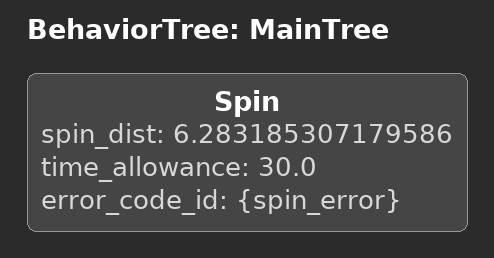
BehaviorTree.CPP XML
<!-- A NavigateToPose-owned Spin: cancellation/orphan goal guard also halts Spin. -->
<root BTCPP_format="4" main_tree_to_execute="MainTree">
  <BehaviorTree ID="MainTree">
    <Spin spin_dist="6.283185307179586" time_allowance="30.0" error_code_id="{spin_error}"/>
  </BehaviorTree>
</root>
